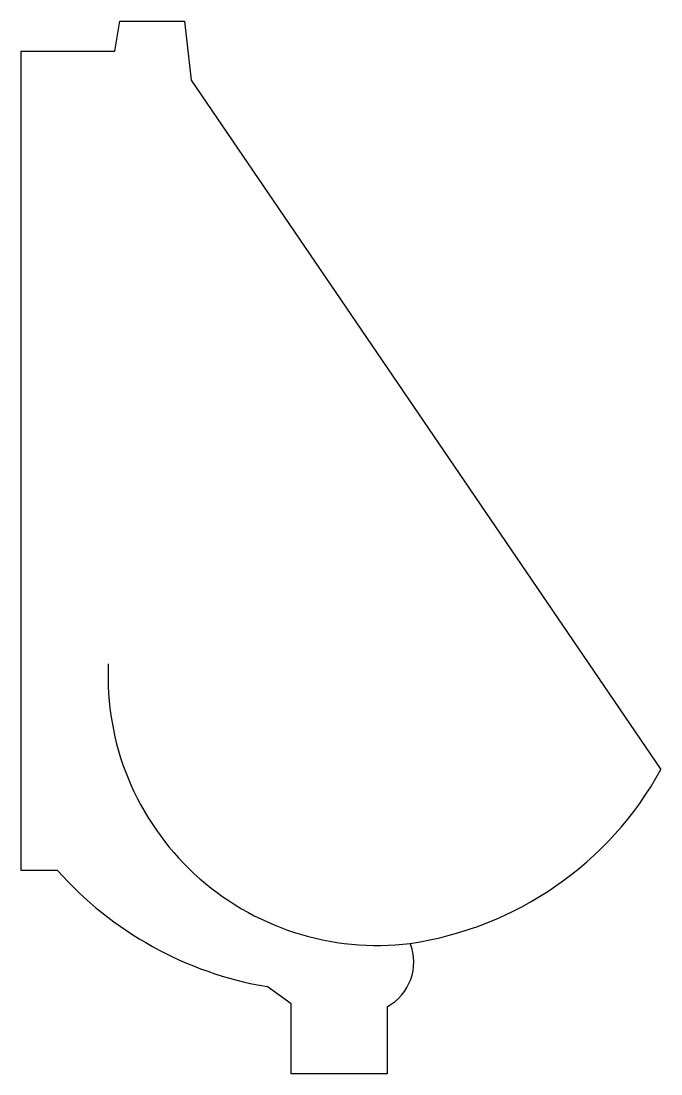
# Model space of a CAD drawing. Extents: x -827.418 to -827.147, y 501.341 to 501.786.
import ezdxf

# ---------------------------------------------------------------- set-up
doc = ezdxf.new("R2010")
doc.units = 0
doc.header["$LTSCALE"] = 50
doc.header["$MEASUREMENT"] = 0
doc.layers.add('A-PECAS', color=2, linetype='CONTINUOUS')

msp = doc.modelspace()

# ---------------------------------------------------------------- linework, layer by layer
at = {"layer": 'A-PECAS'}
for p, q in [((-827.3779337937699, 501.773545406557), (-827.3757647967199, 501.7862861047851)), ((-827.3757647967199, 501.7862861047851), (-827.3484153612317, 501.7862861047851)), ((-827.3484153612317, 501.7862861047851), (-827.345673097355, 501.7612555607161)), ((-827.4175032334263, 501.773545406557), (-827.3779337937699, 501.773545406557)), ((-827.4175032334263, 501.4273209123056), (-827.4175032334263, 501.773545406557)), ((-827.345673097355, 501.7612555607161), (-827.1472243558442, 501.4699326052681)), ((-827.4020828623243, 501.4273209123056), (-827.4175032334263, 501.4273209123056)), ((-827.3034672300397, 501.3709111473363), (-827.3136128712213, 501.378216008987)), ((-827.3034672300397, 501.3412858750862), (-827.3034672300397, 501.3709111473363)), ((-827.2628846653137, 501.3696936703945), (-827.2628846653137, 501.3412858750862)), ((-827.2628846653137, 501.3412858750862), (-827.3034672300397, 501.3412858750862))]:
    msp.add_line(p, q, dxfattribs=at)
at = {"layer": 'A-PECAS', "color": 1}
msp.add_arc((-827.2670600387212, 501.5093414187003), 0.1137178391673553, 177.3507885392628, 277.0286667654082, dxfattribs=at)
at = {"layer": 'A-PECAS'}
for centre, radius, start, end in [((-827.2739502480192, 501.5395746294901), 0.1446010487006082, 278.272507673404, 331.2090710217153), ((-827.2882828609313, 501.5281004546416), 0.152009724920676, 221.5276104130535, 260.4078216510554), ((-827.2730452996832, 501.3885515684402), 0.0214209899279637, 298.3157846292854, 21.71800232691449)]:
    msp.add_arc(centre, radius, start, end, dxfattribs=at)

doc.saveas('drawing.dxf')
